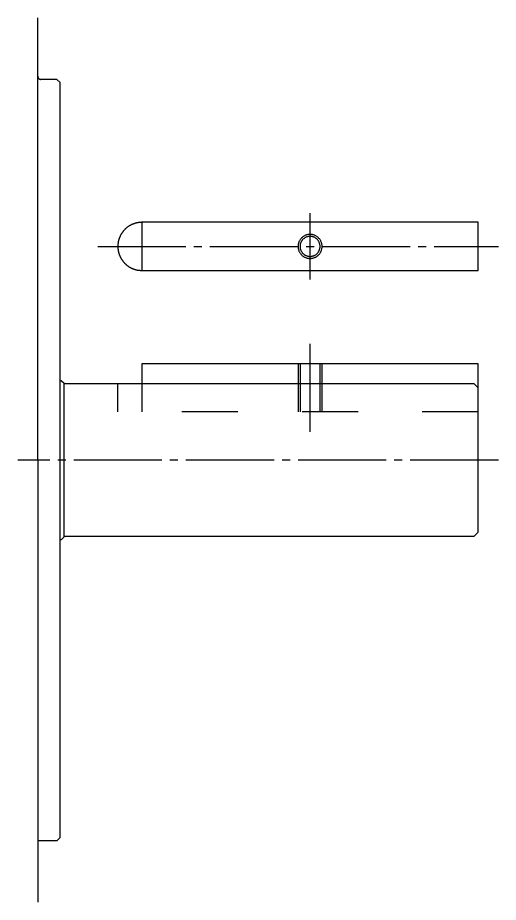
# Model space of a CAD drawing. Extents: x 0 to 632, y 0 to 332.
# Drawn here: x 365.4 to 425.4, y 0 to 110.4 of the extents above; entities that cross this region are included whole.
import ezdxf

# ---------------------------------------------------------------- set-up
doc = ezdxf.new("R2010")
doc.units = 0
doc.linetypes.add('DASH_CENTER', pattern=[14, 11, -1, 1, -1])
doc.linetypes.add('DASHED', pattern=[15, 7, -8])
doc.layers.get('0').update_dxf_attribs({"linetype": 'CONTINUOUS'})

msp = doc.modelspace()

# ---------------------------------------------------------------- linework, layer by layer
at = {"color": 7, "linetype": 'CONTINUOUS'}
for p, q in [((367.89, 79.3), (367.89, 110.38)), ((370.29, 102.69), (368.27, 102.69)), ((370.67, 102.31), (370.29, 102.69)), ((367.89, 55.19), (367.89, 102.54)), ((370.67, 64.69), (370.67, 102.31)), ((422.89, 84.85), (380.89, 84.85)), ((422.89, 78.85), (422.89, 84.85)), ((380.89, 78.85), (422.89, 78.85)), ((400.39, 67.19), (380.89, 67.19)), ((380.89, 67.19), (380.89, 64.69)), ((400.64, 67.19), (400.39, 67.19)), ((422.89, 67.19), (400.64, 67.19)), ((403.39, 67.19), (403.14, 67.19)), ((422.89, 64.19), (422.89, 67.19)), ((370.87, 65.09), (370.67, 65.09)), ((370.67, 55.19), (370.67, 64.69)), ((370.87, 65.09), (371.17, 64.79)), ((371.17, 45.59), (371.17, 64.79)), ((377.89, 64.69), (371.17, 64.69)), ((380.89, 64.69), (377.89, 64.69)), ((422.39, 64.69), (380.89, 64.69)), ((422.39, 64.69), (422.89, 64.19)), ((422.89, 46.19), (422.89, 64.19)), ((367.89, 55.19), (367.89, 0)), ((370.67, 45.69), (370.67, 55.19)), ((370.67, 8.08), (370.67, 45.69)), ((370.67, 45.29), (370.87, 45.29)), ((370.87, 45.29), (371.17, 45.59)), ((371.17, 45.69), (422.39, 45.69)), ((422.39, 45.69), (422.89, 46.19)), ((370.29, 7.69), (370.67, 8.08)), ((370.29, 7.69), (367.89, 7.69))]:
    msp.add_line(p, q, dxfattribs=at)
at = {"color": 1, "linetype": 'DASH_CENTER'}
for p, q in [((401.89, 77.7), (401.89, 86)), ((380.89, 84.85), (380.89, 78.85)), ((375.39, 81.85), (425.39, 81.85)), ((401.89, 58.69), (401.89, 69.69)), ((425.39, 55.19), (365.39, 55.19))]:
    msp.add_line(p, q, dxfattribs=at)
at = {"color": 2, "linetype": 'DASHED'}
for p, q in [((400.39, 67.19), (400.39, 61.19)), ((403.39, 61.19), (403.39, 67.19)), ((377.89, 61.19), (377.89, 64.69)), ((422.89, 61.19), (377.89, 61.19))]:
    msp.add_line(p, q, dxfattribs=at)
at = {"color": 7, "linetype": 'DASHED'}
for p, q in [((400.64, 67.19), (400.64, 61.19)), ((403.14, 61.19), (403.14, 67.19)), ((380.89, 64.69), (380.89, 61.19))]:
    msp.add_line(p, q, dxfattribs=at)
at = {"color": 7, "linetype": 'CONTINUOUS'}
for points in [[(367.89, 103.08, 0), (367.89, 103.07, 0), (367.89, 103.07, 0), (367.89, 103.06, 0), (367.89, 103.06, 0), (367.89, 103.05, 0), (367.89, 103.05, 0), (367.89, 103.04, 0), (367.89, 103.04, 0), (367.89, 103.03, 0), (367.89, 103.03, 0), (367.89, 103.03, 0), (367.89, 103.02, 0), (367.89, 103.02, 0), (367.89, 103.01, 0), (367.89, 103.01, 0), (367.89, 103, 0), (367.89, 103, 0), (367.9, 102.99, 0), (367.9, 102.99, 0), (367.9, 102.98, 0), (367.9, 102.98, 0), (367.9, 102.97, 0), (367.9, 102.97, 0), (367.9, 102.97, 0), (367.9, 102.96, 0), (367.91, 102.96, 0), (367.91, 102.95, 0), (367.91, 102.95, 0), (367.91, 102.94, 0), (367.91, 102.94, 0), (367.91, 102.93, 0), (367.92, 102.93, 0), (367.92, 102.92, 0), (367.92, 102.92, 0), (367.92, 102.92, 0), (367.92, 102.91, 0), (367.93, 102.91, 0), (367.93, 102.9, 0), (367.93, 102.9, 0), (367.93, 102.9, 0), (367.93, 102.89, 0), (367.94, 102.89, 0), (367.94, 102.88, 0), (367.94, 102.88, 0), (367.94, 102.88, 0), (367.95, 102.87, 0), (367.95, 102.87, 0), (367.95, 102.86, 0), (367.95, 102.86, 0), (367.96, 102.86, 0), (367.96, 102.85, 0), (367.96, 102.85, 0), (367.96, 102.84, 0), (367.97, 102.84, 0), (367.97, 102.84, 0), (367.97, 102.83, 0), (367.98, 102.83, 0), (367.98, 102.83, 0), (367.98, 102.82, 0), (367.99, 102.82, 0), (367.99, 102.81, 0), (367.99, 102.81, 0), (368, 102.81, 0), (368, 102.81, 0), (368, 102.8, 0), (368.01, 102.8, 0), (368.01, 102.8, 0), (368.01, 102.79, 0), (368.02, 102.79, 0), (368.02, 102.79, 0), (368.02, 102.78, 0), (368.03, 102.78, 0), (368.03, 102.78, 0), (368.04, 102.77, 0), (368.04, 102.77, 0), (368.04, 102.77, 0), (368.05, 102.77, 0), (368.05, 102.76, 0), (368.05, 102.76, 0), (368.06, 102.76, 0), (368.06, 102.75, 0), (368.07, 102.75, 0), (368.07, 102.75, 0), (368.07, 102.75, 0), (368.08, 102.75, 0), (368.08, 102.74, 0), (368.09, 102.74, 0), (368.09, 102.74, 0), (368.09, 102.74, 0), (368.1, 102.73, 0), (368.1, 102.73, 0), (368.11, 102.73, 0), (368.11, 102.73, 0), (368.12, 102.72, 0), (368.12, 102.72, 0), (368.12, 102.72, 0), (368.13, 102.72, 0), (368.13, 102.72, 0), (368.14, 102.72, 0), (368.14, 102.72, 0), (368.15, 102.71, 0), (368.15, 102.71, 0), (368.15, 102.71, 0), (368.16, 102.71, 0), (368.16, 102.71, 0), (368.17, 102.71, 0), (368.17, 102.7, 0), (368.18, 102.7, 0), (368.18, 102.7, 0), (368.19, 102.7, 0), (368.19, 102.7, 0), (368.2, 102.7, 0), (368.2, 102.7, 0), (368.21, 102.7, 0), (368.21, 102.7, 0), (368.21, 102.7, 0), (368.22, 102.7, 0), (368.22, 102.69, 0), (368.23, 102.69, 0), (368.23, 102.69, 0), (368.24, 102.69, 0), (368.24, 102.69, 0), (368.25, 102.69, 0), (368.25, 102.69, 0), (368.26, 102.69, 0), (368.26, 102.69, 0), (368.27, 102.69, 0), (368.27, 102.69, 0)], [(380.89, 84.85, 0), (380.85, 84.85, 0), (380.81, 84.84, 0), (380.78, 84.84, 0), (380.74, 84.84, 0), (380.7, 84.84, 0), (380.67, 84.84, 0), (380.63, 84.83, 0), (380.59, 84.83, 0), (380.56, 84.83, 0), (380.52, 84.82, 0), (380.48, 84.82, 0), (380.45, 84.81, 0), (380.41, 84.81, 0), (380.37, 84.8, 0), (380.34, 84.8, 0), (380.3, 84.79, 0), (380.27, 84.78, 0), (380.23, 84.77, 0), (380.19, 84.76, 0), (380.16, 84.76, 0), (380.12, 84.75, 0), (380.09, 84.74, 0), (380.05, 84.73, 0), (380.02, 84.72, 0), (379.98, 84.71, 0), (379.95, 84.69, 0), (379.91, 84.68, 0), (379.88, 84.67, 0), (379.84, 84.66, 0), (379.81, 84.64, 0), (379.77, 84.63, 0), (379.74, 84.62, 0), (379.7, 84.6, 0), (379.67, 84.59, 0), (379.64, 84.57, 0), (379.6, 84.56, 0), (379.57, 84.54, 0), (379.54, 84.53, 0), (379.5, 84.51, 0), (379.47, 84.49, 0), (379.44, 84.47, 0), (379.41, 84.46, 0), (379.38, 84.44, 0), (379.35, 84.42, 0), (379.31, 84.4, 0), (379.28, 84.38, 0), (379.25, 84.36, 0), (379.22, 84.34, 0), (379.19, 84.32, 0), (379.16, 84.3, 0), (379.13, 84.28, 0), (379.1, 84.26, 0), (379.07, 84.23, 0), (379.04, 84.21, 0), (379.01, 84.19, 0), (378.98, 84.16, 0), (378.95, 84.14, 0), (378.93, 84.12, 0), (378.9, 84.09, 0), (378.87, 84.07, 0), (378.85, 84.04, 0), (378.82, 84.02, 0), (378.79, 83.99, 0), (378.77, 83.97, 0), (378.74, 83.94, 0), (378.71, 83.91, 0), (378.69, 83.89, 0), (378.66, 83.86, 0), (378.64, 83.83, 0), (378.62, 83.81, 0), (378.59, 83.78, 0), (378.57, 83.75, 0), (378.55, 83.72, 0), (378.52, 83.69, 0), (378.5, 83.66, 0), (378.48, 83.63, 0), (378.46, 83.6, 0), (378.43, 83.57, 0), (378.41, 83.54, 0), (378.39, 83.51, 0), (378.37, 83.48, 0), (378.35, 83.45, 0), (378.33, 83.42, 0), (378.31, 83.39, 0), (378.3, 83.36, 0), (378.28, 83.32, 0), (378.26, 83.29, 0), (378.24, 83.26, 0), (378.22, 83.23, 0), (378.21, 83.19, 0), (378.19, 83.16, 0), (378.18, 83.13, 0), (378.16, 83.1, 0), (378.14, 83.06, 0), (378.13, 83.03, 0), (378.12, 82.99, 0), (378.1, 82.96, 0), (378.09, 82.93, 0), (378.07, 82.89, 0), (378.06, 82.86, 0), (378.05, 82.82, 0), (378.04, 82.79, 0), (378.03, 82.75, 0), (378.02, 82.72, 0), (378.01, 82.68, 0), (378, 82.65, 0), (377.99, 82.61, 0), (377.98, 82.57, 0), (377.97, 82.54, 0), (377.96, 82.5, 0), (377.95, 82.47, 0), (377.94, 82.43, 0), (377.94, 82.39, 0), (377.93, 82.36, 0), (377.93, 82.32, 0), (377.92, 82.29, 0), (377.91, 82.25, 0), (377.91, 82.21, 0), (377.9, 82.18, 0), (377.9, 82.14, 0), (377.9, 82.1, 0), (377.89, 82.07, 0), (377.89, 82.03, 0), (377.89, 81.99, 0), (377.89, 81.96, 0), (377.89, 81.92, 0), (377.89, 81.88, 0), (377.89, 81.85, 0)], [(403.14, 81.85, 0), (403.13, 81.91, 0), (403.13, 81.97, 0), (403.12, 82.03, 0), (403.11, 82.09, 0), (403.1, 82.15, 0), (403.08, 82.21, 0), (403.06, 82.27, 0), (403.04, 82.32, 0), (403.02, 82.38, 0), (402.99, 82.44, 0), (402.96, 82.49, 0), (402.93, 82.54, 0), (402.89, 82.59, 0), (402.85, 82.64, 0), (402.81, 82.69, 0), (402.77, 82.73, 0), (402.73, 82.77, 0), (402.68, 82.81, 0), (402.63, 82.85, 0), (402.58, 82.89, 0), (402.53, 82.92, 0), (402.48, 82.95, 0), (402.42, 82.98, 0), (402.37, 83, 0), (402.31, 83.02, 0), (402.25, 83.04, 0), (402.19, 83.06, 0), (402.13, 83.07, 0), (402.07, 83.08, 0), (402.01, 83.09, 0), (401.95, 83.09, 0), (401.89, 83.1, 0), (401.83, 83.09, 0), (401.76, 83.09, 0), (401.7, 83.08, 0), (401.64, 83.07, 0), (401.58, 83.06, 0), (401.52, 83.04, 0), (401.47, 83.02, 0), (401.41, 83, 0), (401.35, 82.98, 0), (401.3, 82.95, 0), (401.24, 82.92, 0), (401.19, 82.89, 0), (401.14, 82.85, 0), (401.09, 82.81, 0), (401.05, 82.77, 0), (401, 82.73, 0), (400.96, 82.69, 0), (400.92, 82.64, 0), (400.88, 82.59, 0), (400.85, 82.54, 0), (400.81, 82.49, 0), (400.79, 82.44, 0), (400.76, 82.38, 0), (400.73, 82.32, 0), (400.71, 82.27, 0), (400.69, 82.21, 0), (400.67, 82.15, 0), (400.66, 82.09, 0), (400.65, 82.03, 0), (400.64, 81.97, 0), (400.64, 81.91, 0), (400.64, 81.85, 0), (400.64, 81.78, 0), (400.64, 81.72, 0), (400.65, 81.66, 0), (400.66, 81.6, 0), (400.67, 81.54, 0), (400.69, 81.48, 0), (400.71, 81.42, 0), (400.73, 81.37, 0), (400.76, 81.31, 0), (400.79, 81.26, 0), (400.81, 81.2, 0), (400.85, 81.15, 0), (400.88, 81.1, 0), (400.92, 81.05, 0), (400.96, 81.01, 0), (401, 80.96, 0), (401.05, 80.92, 0), (401.09, 80.88, 0), (401.14, 80.84, 0), (401.19, 80.81, 0), (401.24, 80.77, 0), (401.3, 80.74, 0), (401.35, 80.72, 0), (401.41, 80.69, 0), (401.47, 80.67, 0), (401.52, 80.65, 0), (401.58, 80.63, 0), (401.64, 80.62, 0), (401.7, 80.61, 0), (401.76, 80.6, 0), (401.83, 80.6, 0), (401.89, 80.6, 0), (401.95, 80.6, 0), (402.01, 80.6, 0), (402.07, 80.61, 0), (402.13, 80.62, 0), (402.19, 80.63, 0), (402.25, 80.65, 0), (402.31, 80.67, 0), (402.37, 80.69, 0), (402.42, 80.72, 0), (402.48, 80.74, 0), (402.53, 80.77, 0), (402.58, 80.81, 0), (402.63, 80.84, 0), (402.68, 80.88, 0), (402.73, 80.92, 0), (402.77, 80.96, 0), (402.81, 81.01, 0), (402.85, 81.05, 0), (402.89, 81.1, 0), (402.93, 81.15, 0), (402.96, 81.2, 0), (402.99, 81.26, 0), (403.02, 81.31, 0), (403.04, 81.37, 0), (403.06, 81.42, 0), (403.08, 81.48, 0), (403.1, 81.54, 0), (403.11, 81.6, 0), (403.12, 81.66, 0), (403.13, 81.72, 0), (403.13, 81.78, 0), (403.14, 81.85, 0)], [(377.89, 81.85, 0), (377.89, 81.81, 0), (377.89, 81.77, 0), (377.89, 81.74, 0), (377.89, 81.7, 0), (377.89, 81.66, 0), (377.89, 81.63, 0), (377.9, 81.59, 0), (377.9, 81.55, 0), (377.9, 81.52, 0), (377.91, 81.48, 0), (377.91, 81.44, 0), (377.92, 81.41, 0), (377.93, 81.37, 0), (377.93, 81.33, 0), (377.94, 81.3, 0), (377.94, 81.26, 0), (377.95, 81.22, 0), (377.96, 81.19, 0), (377.97, 81.15, 0), (377.98, 81.12, 0), (377.99, 81.08, 0), (378, 81.05, 0), (378.01, 81.01, 0), (378.02, 80.97, 0), (378.03, 80.94, 0), (378.04, 80.9, 0), (378.05, 80.87, 0), (378.06, 80.84, 0), (378.07, 80.8, 0), (378.09, 80.77, 0), (378.1, 80.73, 0), (378.12, 80.7, 0), (378.13, 80.66, 0), (378.14, 80.63, 0), (378.16, 80.6, 0), (378.18, 80.56, 0), (378.19, 80.53, 0), (378.21, 80.5, 0), (378.22, 80.46, 0), (378.24, 80.43, 0), (378.26, 80.4, 0), (378.28, 80.37, 0), (378.3, 80.34, 0), (378.31, 80.3, 0), (378.33, 80.27, 0), (378.35, 80.24, 0), (378.37, 80.21, 0), (378.39, 80.18, 0), (378.41, 80.15, 0), (378.43, 80.12, 0), (378.46, 80.09, 0), (378.48, 80.06, 0), (378.5, 80.03, 0), (378.52, 80, 0), (378.55, 79.97, 0), (378.57, 79.94, 0), (378.59, 79.91, 0), (378.62, 79.89, 0), (378.64, 79.86, 0), (378.66, 79.83, 0), (378.69, 79.8, 0), (378.71, 79.78, 0), (378.74, 79.75, 0), (378.77, 79.72, 0), (378.79, 79.7, 0), (378.82, 79.67, 0), (378.85, 79.65, 0), (378.87, 79.62, 0), (378.9, 79.6, 0), (378.93, 79.57, 0), (378.95, 79.55, 0), (378.98, 79.53, 0), (379.01, 79.5, 0), (379.04, 79.48, 0), (379.07, 79.46, 0), (379.1, 79.44, 0), (379.13, 79.41, 0), (379.16, 79.39, 0), (379.19, 79.37, 0), (379.22, 79.35, 0), (379.25, 79.33, 0), (379.28, 79.31, 0), (379.31, 79.29, 0), (379.35, 79.27, 0), (379.38, 79.25, 0), (379.41, 79.24, 0), (379.44, 79.22, 0), (379.47, 79.2, 0), (379.5, 79.18, 0), (379.54, 79.17, 0), (379.57, 79.15, 0), (379.6, 79.13, 0), (379.64, 79.12, 0), (379.67, 79.1, 0), (379.7, 79.09, 0), (379.74, 79.07, 0), (379.77, 79.06, 0), (379.81, 79.05, 0), (379.84, 79.03, 0), (379.88, 79.02, 0), (379.91, 79.01, 0), (379.95, 79, 0), (379.98, 78.99, 0), (380.02, 78.98, 0), (380.05, 78.96, 0), (380.09, 78.95, 0), (380.12, 78.94, 0), (380.16, 78.94, 0), (380.19, 78.93, 0), (380.23, 78.92, 0), (380.27, 78.91, 0), (380.3, 78.9, 0), (380.34, 78.9, 0), (380.37, 78.89, 0), (380.41, 78.88, 0), (380.45, 78.88, 0), (380.48, 78.87, 0), (380.52, 78.87, 0), (380.56, 78.86, 0), (380.59, 78.86, 0), (380.63, 78.86, 0), (380.67, 78.85, 0), (380.7, 78.85, 0), (380.74, 78.85, 0), (380.78, 78.85, 0), (380.81, 78.85, 0), (380.85, 78.85, 0), (380.89, 78.85, 0)]]:
    msp.add_polyline3d(points, dxfattribs=at)
at = {"color": 2, "linetype": 'CONTINUOUS'}
msp.add_polyline3d([(403.39, 81.85, 0), (403.38, 81.92, 0), (403.38, 81.99, 0), (403.37, 82.07, 0), (403.36, 82.14, 0), (403.34, 82.21, 0), (403.32, 82.28, 0), (403.3, 82.35, 0), (403.27, 82.42, 0), (403.24, 82.49, 0), (403.21, 82.55, 0), (403.17, 82.62, 0), (403.13, 82.68, 0), (403.09, 82.74, 0), (403.05, 82.8, 0), (403, 82.85, 0), (402.95, 82.91, 0), (402.89, 82.96, 0), (402.84, 83.01, 0), (402.78, 83.05, 0), (402.72, 83.09, 0), (402.66, 83.13, 0), (402.59, 83.17, 0), (402.53, 83.2, 0), (402.46, 83.23, 0), (402.39, 83.26, 0), (402.32, 83.28, 0), (402.25, 83.3, 0), (402.18, 83.32, 0), (402.11, 83.33, 0), (402.03, 83.34, 0), (401.96, 83.34, 0), (401.89, 83.35, 0), (401.81, 83.34, 0), (401.74, 83.34, 0), (401.67, 83.33, 0), (401.59, 83.32, 0), (401.52, 83.3, 0), (401.45, 83.28, 0), (401.38, 83.26, 0), (401.31, 83.23, 0), (401.25, 83.2, 0), (401.18, 83.17, 0), (401.12, 83.13, 0), (401.05, 83.09, 0), (400.99, 83.05, 0), (400.94, 83.01, 0), (400.88, 82.96, 0), (400.83, 82.91, 0), (400.77, 82.85, 0), (400.73, 82.8, 0), (400.68, 82.74, 0), (400.64, 82.68, 0), (400.6, 82.62, 0), (400.56, 82.55, 0), (400.53, 82.49, 0), (400.5, 82.42, 0), (400.48, 82.35, 0), (400.45, 82.28, 0), (400.43, 82.21, 0), (400.42, 82.14, 0), (400.4, 82.07, 0), (400.39, 81.99, 0), (400.39, 81.92, 0), (400.39, 81.85, 0), (400.39, 81.77, 0), (400.39, 81.7, 0), (400.4, 81.63, 0), (400.42, 81.55, 0), (400.43, 81.48, 0), (400.45, 81.41, 0), (400.48, 81.34, 0), (400.5, 81.27, 0), (400.53, 81.2, 0), (400.56, 81.14, 0), (400.6, 81.07, 0), (400.64, 81.01, 0), (400.68, 80.95, 0), (400.73, 80.89, 0), (400.77, 80.84, 0), (400.83, 80.79, 0), (400.88, 80.73, 0), (400.94, 80.69, 0), (400.99, 80.64, 0), (401.05, 80.6, 0), (401.12, 80.56, 0), (401.18, 80.52, 0), (401.25, 80.49, 0), (401.31, 80.46, 0), (401.38, 80.43, 0), (401.45, 80.41, 0), (401.52, 80.39, 0), (401.59, 80.37, 0), (401.67, 80.36, 0), (401.74, 80.35, 0), (401.81, 80.35, 0), (401.89, 80.35, 0), (401.96, 80.35, 0), (402.03, 80.35, 0), (402.11, 80.36, 0), (402.18, 80.37, 0), (402.25, 80.39, 0), (402.32, 80.41, 0), (402.39, 80.43, 0), (402.46, 80.46, 0), (402.53, 80.49, 0), (402.59, 80.52, 0), (402.66, 80.56, 0), (402.72, 80.6, 0), (402.78, 80.64, 0), (402.84, 80.69, 0), (402.89, 80.73, 0), (402.95, 80.79, 0), (403, 80.84, 0), (403.05, 80.89, 0), (403.09, 80.95, 0), (403.13, 81.01, 0), (403.17, 81.07, 0), (403.21, 81.14, 0), (403.24, 81.2, 0), (403.27, 81.27, 0), (403.3, 81.34, 0), (403.32, 81.41, 0), (403.34, 81.48, 0), (403.36, 81.55, 0), (403.37, 81.63, 0), (403.38, 81.7, 0), (403.38, 81.77, 0), (403.39, 81.85, 0)], dxfattribs=at)

doc.saveas('drawing.dxf')
